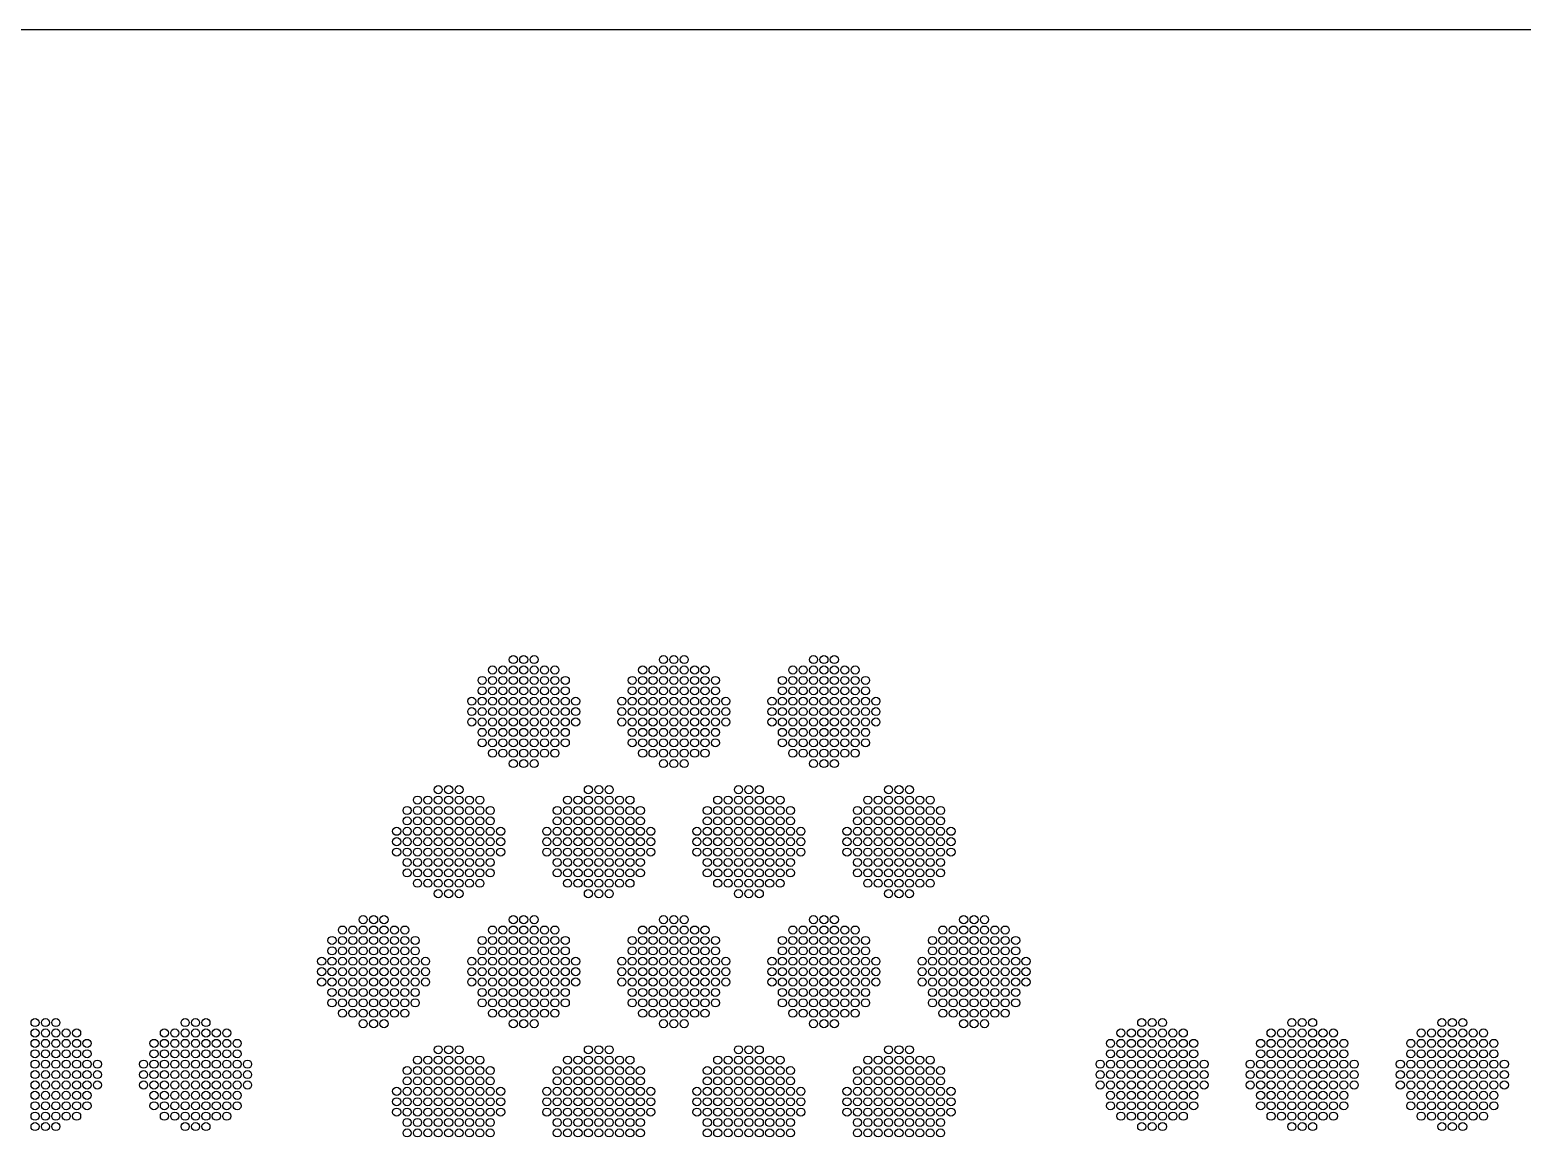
# Model space of a CAD drawing. Extents: x -49 to 54, y -38 to 38.
# Drawn here: x 2.59 to 15.51, y 28.41 to 38 of the extents above; entities that cross this region are included whole.
import ezdxf

# ---------------------------------------------------------------- set-up
doc = ezdxf.new("R2010")
doc.units = 0
doc.layers.add('LOWER_ELECTRODE', color=1, linetype='CONTINUOUS')
doc.layers.add('OUTLINE', color=7, linetype='CONTINUOUS')

msp = doc.modelspace()

# ---------------------------------------------------------------- linework, layer by layer
at = {"layer": 'LOWER_ELECTRODE'}
for centre in [(6.773, 32.549), (6.863, 32.549), (6.953, 32.549), (8.073, 32.549), (8.163, 32.549), (8.253, 32.549), (9.373, 32.549), (9.463, 32.549), (9.553, 32.549), (6.593, 32.459), (6.683, 32.459), (6.773, 32.459), (6.863, 32.459), (6.953, 32.459), (7.043, 32.459), (7.133, 32.459), (7.893, 32.459), (7.983, 32.459), (8.073, 32.459), (8.163, 32.459), (8.253, 32.459), (8.343, 32.459), (8.433, 32.459), (9.193, 32.459), (9.283, 32.459), (9.373, 32.459), (9.463, 32.459), (9.553, 32.459), (9.643, 32.459), (9.733, 32.459), (6.503, 32.369), (6.503, 32.279), (6.593, 32.369), (6.593, 32.279), (6.683, 32.369), (6.683, 32.279), (6.773, 32.369), (6.773, 32.279), (6.863, 32.369), (6.863, 32.279), (6.953, 32.369), (6.953, 32.279), (7.043, 32.369), (7.043, 32.279), (7.133, 32.369), (7.133, 32.279), (7.223, 32.369), (7.223, 32.279), (7.803, 32.369), (7.803, 32.279), (7.893, 32.369), (7.893, 32.279), (7.983, 32.369), (7.983, 32.279), (8.073, 32.369), (8.073, 32.279), (8.163, 32.369), (8.163, 32.279), (8.253, 32.369), (8.253, 32.279), (8.343, 32.369), (8.343, 32.279), (8.433, 32.369), (8.433, 32.279), (8.523, 32.369), (8.523, 32.279), (9.103, 32.369), (9.103, 32.279), (9.193, 32.369), (9.193, 32.279), (9.283, 32.369), (9.283, 32.279), (9.373, 32.369), (9.373, 32.279), (9.463, 32.369), (9.463, 32.279), (9.553, 32.369), (9.553, 32.279), (9.643, 32.369), (9.643, 32.279), (9.733, 32.369), (9.733, 32.279), (9.823, 32.369), (9.823, 32.279), (6.413, 32.189), (6.503, 32.189), (6.593, 32.189), (6.683, 32.189), (6.773, 32.189), (6.863, 32.189), (6.953, 32.189), (7.043, 32.189), (7.133, 32.189), (7.223, 32.189), (7.313, 32.189), (7.713, 32.189), (7.803, 32.189), (7.893, 32.189), (7.983, 32.189), (8.073, 32.189), (8.163, 32.189), (8.253, 32.189), (8.343, 32.189), (8.433, 32.189), (8.523, 32.189), (8.613, 32.189), (9.013, 32.189), (9.103, 32.189), (9.193, 32.189), (9.283, 32.189), (9.373, 32.189), (9.463, 32.189), (9.553, 32.189), (9.643, 32.189), (9.733, 32.189), (9.823, 32.189), (9.913, 32.189), (6.413, 32.099), (6.503, 32.099), (6.593, 32.099), (6.683, 32.099), (6.773, 32.099), (6.863, 32.099), (6.953, 32.099), (7.043, 32.099), (7.133, 32.099), (7.223, 32.099), (7.313, 32.099), (7.713, 32.099), (7.803, 32.099), (7.893, 32.099), (7.983, 32.099), (8.073, 32.099), (8.163, 32.099), (8.253, 32.099), (8.343, 32.099), (8.433, 32.099), (8.523, 32.099), (8.613, 32.099), (9.013, 32.099), (9.103, 32.099), (9.193, 32.099), (9.283, 32.099), (9.373, 32.099), (9.463, 32.099), (9.553, 32.099), (9.643, 32.099), (9.733, 32.099), (9.823, 32.099), (9.913, 32.099), (6.413, 32.009), (6.503, 32.009), (6.503, 31.919), (6.593, 32.009), (6.593, 31.919), (6.683, 32.009), (6.683, 31.919), (6.773, 32.009), (6.773, 31.919), (6.863, 32.009), (6.863, 31.919), (6.953, 32.009), (6.953, 31.919), (7.043, 32.009), (7.043, 31.919), (7.133, 32.009), (7.133, 31.919), (7.223, 32.009), (7.223, 31.919), (7.313, 32.009), (7.713, 32.009), (7.803, 32.009), (7.803, 31.919), (7.893, 32.009), (7.893, 31.919), (7.983, 32.009), (7.983, 31.919), (8.073, 32.009), (8.073, 31.919), (8.163, 32.009), (8.163, 31.919), (8.253, 32.009), (8.253, 31.919), (8.343, 32.009), (8.343, 31.919), (8.433, 32.009), (8.433, 31.919), (8.523, 32.009), (8.523, 31.919), (8.613, 32.009), (9.013, 32.009), (9.103, 32.009), (9.103, 31.919), (9.193, 32.009), (9.193, 31.919), (9.283, 32.009), (9.283, 31.919), (9.373, 32.009), (9.373, 31.919), (9.463, 32.009), (9.463, 31.919), (9.553, 32.009), (9.553, 31.919), (9.643, 32.009), (9.643, 31.919), (9.733, 32.009), (9.733, 31.919), (9.823, 32.009), (9.823, 31.919), (9.913, 32.009), (6.503, 31.829), (6.593, 31.829), (6.683, 31.829), (6.773, 31.829), (6.863, 31.829), (6.953, 31.829), (7.043, 31.829), (7.133, 31.829), (7.223, 31.829), (7.803, 31.829), (7.893, 31.829), (7.983, 31.829), (8.073, 31.829), (8.163, 31.829), (8.253, 31.829), (8.343, 31.829), (8.433, 31.829), (8.523, 31.829), (9.103, 31.829), (9.193, 31.829), (9.283, 31.829), (9.373, 31.829), (9.463, 31.829), (9.553, 31.829), (9.643, 31.829), (9.733, 31.829), (9.823, 31.829), (6.593, 31.739), (6.683, 31.739), (6.773, 31.739), (6.773, 31.649), (6.863, 31.739), (6.863, 31.649), (6.953, 31.739), (6.953, 31.649), (7.043, 31.739), (7.133, 31.739), (7.893, 31.739), (7.983, 31.739), (8.073, 31.739), (8.073, 31.649), (8.163, 31.739), (8.163, 31.649), (8.253, 31.739), (8.253, 31.649), (8.343, 31.739), (8.433, 31.739), (9.193, 31.739), (9.283, 31.739), (9.373, 31.739), (9.373, 31.649), (9.463, 31.739), (9.463, 31.649), (9.553, 31.739), (9.553, 31.649), (9.643, 31.739), (9.733, 31.739), (6.123, 31.423), (6.213, 31.423), (6.303, 31.423), (7.423, 31.423), (7.513, 31.423), (7.603, 31.423), (8.723, 31.423), (8.813, 31.423), (8.903, 31.423), (10.023, 31.423), (10.113, 31.423), (10.203, 31.423), (5.853, 31.243), (5.943, 31.333), (5.943, 31.243), (6.033, 31.333), (6.033, 31.243), (6.123, 31.333), (6.123, 31.243), (6.213, 31.333), (6.213, 31.243), (6.303, 31.333), (6.303, 31.243), (6.393, 31.333), (6.393, 31.243), (6.483, 31.333), (6.483, 31.243), (6.573, 31.243), (7.153, 31.243), (7.243, 31.333), (7.243, 31.243), (7.333, 31.333), (7.333, 31.243), (7.423, 31.333), (7.423, 31.243), (7.513, 31.333), (7.513, 31.243), (7.603, 31.333), (7.603, 31.243), (7.693, 31.333), (7.693, 31.243), (7.783, 31.333), (7.783, 31.243), (7.873, 31.243), (8.453, 31.243), (8.543, 31.333), (8.543, 31.243), (8.633, 31.333), (8.633, 31.243), (8.723, 31.333), (8.723, 31.243), (8.813, 31.333), (8.813, 31.243), (8.903, 31.333), (8.903, 31.243), (8.993, 31.333), (8.993, 31.243), (9.083, 31.333), (9.083, 31.243), (9.173, 31.243), (9.753, 31.243), (9.843, 31.333), (9.843, 31.243), (9.933, 31.333), (9.933, 31.243), (10.023, 31.333), (10.023, 31.243), (10.113, 31.333), (10.113, 31.243), (10.203, 31.333), (10.203, 31.243), (10.293, 31.333), (10.293, 31.243), (10.383, 31.333), (10.383, 31.243), (10.473, 31.243), (5.853, 31.153), (5.943, 31.153), (6.033, 31.153), (6.123, 31.153), (6.213, 31.153), (6.303, 31.153), (6.393, 31.153), (6.483, 31.153), (6.573, 31.153), (7.153, 31.153), (7.243, 31.153), (7.333, 31.153), (7.423, 31.153), (7.513, 31.153), (7.603, 31.153), (7.693, 31.153), (7.783, 31.153), (7.873, 31.153), (8.453, 31.153), (8.543, 31.153), (8.633, 31.153), (8.723, 31.153), (8.813, 31.153), (8.903, 31.153), (8.993, 31.153), (9.083, 31.153), (9.173, 31.153), (9.753, 31.153), (9.843, 31.153), (9.933, 31.153), (10.023, 31.153), (10.113, 31.153), (10.203, 31.153), (10.293, 31.153), (10.383, 31.153), (10.473, 31.153), (5.763, 31.063), (5.853, 31.063), (5.943, 31.063), (6.033, 31.063), (6.123, 31.063), (6.213, 31.063), (6.303, 31.063), (6.393, 31.063), (6.483, 31.063), (6.573, 31.063), (6.663, 31.063), (7.063, 31.063), (7.153, 31.063), (7.243, 31.063), (7.333, 31.063), (7.423, 31.063), (7.513, 31.063), (7.603, 31.063), (7.693, 31.063), (7.783, 31.063), (7.873, 31.063), (7.963, 31.063), (8.363, 31.063), (8.453, 31.063), (8.543, 31.063), (8.633, 31.063), (8.723, 31.063), (8.813, 31.063), (8.903, 31.063), (8.993, 31.063), (9.083, 31.063), (9.173, 31.063), (9.263, 31.063), (9.663, 31.063), (9.753, 31.063), (9.843, 31.063), (9.933, 31.063), (10.023, 31.063), (10.113, 31.063), (10.203, 31.063), (10.293, 31.063), (10.383, 31.063), (10.473, 31.063), (10.563, 31.063), (5.763, 30.973), (5.763, 30.883), (5.853, 30.973), (5.853, 30.883), (5.943, 30.973), (5.943, 30.883), (6.033, 30.973), (6.033, 30.883), (6.123, 30.973), (6.123, 30.883), (6.213, 30.973), (6.213, 30.883), (6.303, 30.973), (6.303, 30.883), (6.393, 30.973), (6.393, 30.883), (6.483, 30.973), (6.483, 30.883), (6.573, 30.973), (6.573, 30.883), (6.663, 30.973), (6.663, 30.883), (7.063, 30.973), (7.063, 30.883), (7.153, 30.973), (7.153, 30.883), (7.243, 30.973), (7.243, 30.883), (7.333, 30.973), (7.333, 30.883), (7.423, 30.973), (7.423, 30.883), (7.513, 30.973), (7.513, 30.883), (7.603, 30.973), (7.603, 30.883), (7.693, 30.973), (7.693, 30.883), (7.783, 30.973), (7.783, 30.883), (7.873, 30.973), (7.873, 30.883), (7.963, 30.973), (7.963, 30.883), (8.363, 30.973), (8.363, 30.883), (8.453, 30.973), (8.453, 30.883), (8.543, 30.973), (8.543, 30.883), (8.633, 30.973), (8.633, 30.883), (8.723, 30.973), (8.723, 30.883), (8.813, 30.973), (8.813, 30.883), (8.903, 30.973), (8.903, 30.883), (8.993, 30.973), (8.993, 30.883), (9.083, 30.973), (9.083, 30.883), (9.173, 30.973), (9.173, 30.883), (9.263, 30.973), (9.263, 30.883), (9.663, 30.973), (9.663, 30.883), (9.753, 30.973), (9.753, 30.883), (9.843, 30.973), (9.843, 30.883), (9.933, 30.973), (9.933, 30.883), (10.023, 30.973), (10.023, 30.883), (10.113, 30.973), (10.113, 30.883), (10.203, 30.973), (10.203, 30.883), (10.293, 30.973), (10.293, 30.883), (10.383, 30.973), (10.383, 30.883), (10.473, 30.973), (10.473, 30.883), (10.563, 30.973), (10.563, 30.883), (5.853, 30.793), (5.943, 30.793), (6.033, 30.793), (6.123, 30.793), (6.213, 30.793), (6.303, 30.793), (6.393, 30.793), (6.483, 30.793), (6.573, 30.793), (7.153, 30.793), (7.243, 30.793), (7.333, 30.793), (7.423, 30.793), (7.513, 30.793), (7.603, 30.793), (7.693, 30.793), (7.783, 30.793), (7.873, 30.793), (8.453, 30.793), (8.543, 30.793), (8.633, 30.793), (8.723, 30.793), (8.813, 30.793), (8.903, 30.793), (8.993, 30.793), (9.083, 30.793), (9.173, 30.793), (9.753, 30.793), (9.843, 30.793), (9.933, 30.793), (10.023, 30.793), (10.113, 30.793), (10.203, 30.793), (10.293, 30.793), (10.383, 30.793), (10.473, 30.793), (5.853, 30.703), (5.943, 30.703), (5.943, 30.613), (6.033, 30.703), (6.033, 30.613), (6.123, 30.703), (6.123, 30.613), (6.213, 30.703), (6.213, 30.613), (6.303, 30.703), (6.303, 30.613), (6.393, 30.703), (6.393, 30.613), (6.483, 30.703), (6.483, 30.613), (6.573, 30.703), (7.153, 30.703), (7.243, 30.703), (7.243, 30.613), (7.333, 30.703), (7.333, 30.613), (7.423, 30.703), (7.423, 30.613), (7.513, 30.703), (7.513, 30.613), (7.603, 30.703), (7.603, 30.613), (7.693, 30.703), (7.693, 30.613), (7.783, 30.703), (7.783, 30.613), (7.873, 30.703), (8.453, 30.703), (8.543, 30.703), (8.543, 30.613), (8.633, 30.703), (8.633, 30.613), (8.723, 30.703), (8.723, 30.613), (8.813, 30.703), (8.813, 30.613), (8.903, 30.703), (8.903, 30.613), (8.993, 30.703), (8.993, 30.613), (9.083, 30.703), (9.083, 30.613), (9.173, 30.703), (9.753, 30.703), (9.843, 30.703), (9.843, 30.613), (9.933, 30.703), (9.933, 30.613), (10.023, 30.703), (10.023, 30.613), (10.113, 30.703), (10.113, 30.613), (10.203, 30.703), (10.203, 30.613), (10.293, 30.703), (10.293, 30.613), (10.383, 30.703), (10.383, 30.613), (10.473, 30.703), (6.123, 30.523), (6.213, 30.523), (6.303, 30.523), (7.423, 30.523), (7.513, 30.523), (7.603, 30.523), (8.723, 30.523), (8.813, 30.523), (8.903, 30.523), (10.023, 30.523), (10.113, 30.523), (10.203, 30.523), (5.293, 30.208), (5.383, 30.208), (5.473, 30.298), (5.473, 30.208), (5.563, 30.298), (5.563, 30.208), (5.653, 30.298), (5.653, 30.208), (5.743, 30.208), (5.833, 30.208), (6.593, 30.208), (6.683, 30.208), (6.773, 30.298), (6.773, 30.208), (6.863, 30.298), (6.863, 30.208), (6.953, 30.298), (6.953, 30.208), (7.043, 30.208), (7.133, 30.208), (7.893, 30.208), (7.983, 30.208), (8.073, 30.298), (8.073, 30.208), (8.163, 30.298), (8.163, 30.208), (8.253, 30.298), (8.253, 30.208), (8.343, 30.208), (8.433, 30.208), (9.193, 30.208), (9.283, 30.208), (9.373, 30.298), (9.373, 30.208), (9.463, 30.298), (9.463, 30.208), (9.553, 30.298), (9.553, 30.208), (9.643, 30.208), (9.733, 30.208), (10.493, 30.208), (10.583, 30.208), (10.673, 30.298), (10.673, 30.208), (10.763, 30.298), (10.763, 30.208), (10.853, 30.298), (10.853, 30.208), (10.943, 30.208), (11.033, 30.208), (5.203, 30.118), (5.293, 30.118), (5.383, 30.118), (5.473, 30.118), (5.563, 30.118), (5.653, 30.118), (5.743, 30.118), (5.833, 30.118), (5.923, 30.118), (6.503, 30.118), (6.593, 30.118), (6.683, 30.118), (6.773, 30.118), (6.863, 30.118), (6.953, 30.118), (7.043, 30.118), (7.133, 30.118), (7.223, 30.118), (7.803, 30.118), (7.893, 30.118), (7.983, 30.118), (8.073, 30.118), (8.163, 30.118), (8.253, 30.118), (8.343, 30.118), (8.433, 30.118), (8.523, 30.118), (9.103, 30.118), (9.193, 30.118), (9.283, 30.118), (9.373, 30.118), (9.463, 30.118), (9.553, 30.118), (9.643, 30.118), (9.733, 30.118), (9.823, 30.118), (10.403, 30.118), (10.493, 30.118), (10.583, 30.118), (10.673, 30.118), (10.763, 30.118), (10.853, 30.118), (10.943, 30.118), (11.033, 30.118), (11.123, 30.118), (5.203, 30.028), (5.293, 30.028), (5.383, 30.028), (5.473, 30.028), (5.563, 30.028), (5.653, 30.028), (5.743, 30.028), (5.833, 30.028), (5.923, 30.028), (6.503, 30.028), (6.593, 30.028), (6.683, 30.028), (6.773, 30.028), (6.863, 30.028), (6.953, 30.028), (7.043, 30.028), (7.133, 30.028), (7.223, 30.028), (7.803, 30.028), (7.893, 30.028), (7.983, 30.028), (8.073, 30.028), (8.163, 30.028), (8.253, 30.028), (8.343, 30.028), (8.433, 30.028), (8.523, 30.028), (9.103, 30.028), (9.193, 30.028), (9.283, 30.028), (9.373, 30.028), (9.463, 30.028), (9.553, 30.028), (9.643, 30.028), (9.733, 30.028), (9.823, 30.028), (10.403, 30.028), (10.493, 30.028), (10.583, 30.028), (10.673, 30.028), (10.763, 30.028), (10.853, 30.028), (10.943, 30.028), (11.033, 30.028), (11.123, 30.028), (5.113, 29.938), (5.113, 29.848), (5.203, 29.938), (5.203, 29.848), (5.293, 29.938), (5.293, 29.848), (5.383, 29.938), (5.383, 29.848), (5.473, 29.938), (5.473, 29.848), (5.563, 29.938), (5.563, 29.848), (5.653, 29.938), (5.653, 29.848), (5.743, 29.938), (5.743, 29.848), (5.833, 29.938), (5.833, 29.848), (5.923, 29.938), (5.923, 29.848), (6.013, 29.938), (6.013, 29.848), (6.413, 29.938), (6.413, 29.848), (6.503, 29.938), (6.503, 29.848), (6.593, 29.938), (6.593, 29.848), (6.683, 29.938), (6.683, 29.848), (6.773, 29.938), (6.773, 29.848), (6.863, 29.938), (6.863, 29.848), (6.953, 29.938), (6.953, 29.848), (7.043, 29.938), (7.043, 29.848), (7.133, 29.938), (7.133, 29.848), (7.223, 29.938), (7.223, 29.848), (7.313, 29.938), (7.313, 29.848), (7.713, 29.938), (7.713, 29.848), (7.803, 29.938), (7.803, 29.848), (7.893, 29.938), (7.893, 29.848), (7.983, 29.938), (7.983, 29.848), (8.073, 29.938), (8.073, 29.848), (8.163, 29.938), (8.163, 29.848), (8.253, 29.938), (8.253, 29.848), (8.343, 29.938), (8.343, 29.848), (8.433, 29.938), (8.433, 29.848), (8.523, 29.938), (8.523, 29.848), (8.613, 29.938), (8.613, 29.848), (9.013, 29.938), (9.013, 29.848), (9.103, 29.938), (9.103, 29.848), (9.193, 29.938), (9.193, 29.848), (9.283, 29.938), (9.283, 29.848), (9.373, 29.938), (9.373, 29.848), (9.463, 29.938), (9.463, 29.848), (9.553, 29.938), (9.553, 29.848), (9.643, 29.938), (9.643, 29.848), (9.733, 29.938), (9.733, 29.848), (9.823, 29.938), (9.823, 29.848), (9.913, 29.938), (9.913, 29.848), (10.313, 29.938), (10.313, 29.848), (10.403, 29.938), (10.403, 29.848), (10.493, 29.938), (10.493, 29.848), (10.583, 29.938), (10.583, 29.848), (10.673, 29.938), (10.673, 29.848), (10.763, 29.938), (10.763, 29.848), (10.853, 29.938), (10.853, 29.848), (10.943, 29.938), (10.943, 29.848), (11.033, 29.938), (11.033, 29.848), (11.123, 29.938), (11.123, 29.848), (11.213, 29.938), (11.213, 29.848), (5.113, 29.758), (5.203, 29.758), (5.293, 29.758), (5.383, 29.758), (5.473, 29.758), (5.563, 29.758), (5.653, 29.758), (5.743, 29.758), (5.833, 29.758), (5.923, 29.758), (6.013, 29.758), (6.413, 29.758), (6.503, 29.758), (6.593, 29.758), (6.683, 29.758), (6.773, 29.758), (6.863, 29.758), (6.953, 29.758), (7.043, 29.758), (7.133, 29.758), (7.223, 29.758), (7.313, 29.758), (7.713, 29.758), (7.803, 29.758), (7.893, 29.758), (7.983, 29.758), (8.073, 29.758), (8.163, 29.758), (8.253, 29.758), (8.343, 29.758), (8.433, 29.758), (8.523, 29.758), (8.613, 29.758), (9.013, 29.758), (9.103, 29.758), (9.193, 29.758), (9.283, 29.758), (9.373, 29.758), (9.463, 29.758), (9.553, 29.758), (9.643, 29.758), (9.733, 29.758), (9.823, 29.758), (9.913, 29.758), (10.313, 29.758), (10.403, 29.758), (10.493, 29.758), (10.583, 29.758), (10.673, 29.758), (10.763, 29.758), (10.853, 29.758), (10.943, 29.758), (11.033, 29.758), (11.123, 29.758), (11.213, 29.758), (5.203, 29.668), (5.203, 29.578), (5.293, 29.668), (5.293, 29.578), (5.383, 29.668), (5.383, 29.578), (5.473, 29.668), (5.473, 29.578), (5.563, 29.668), (5.563, 29.578), (5.653, 29.668), (5.653, 29.578), (5.743, 29.668), (5.743, 29.578), (5.833, 29.668), (5.833, 29.578), (5.923, 29.668), (5.923, 29.578), (6.503, 29.668), (6.503, 29.578), (6.593, 29.668), (6.593, 29.578), (6.683, 29.668), (6.683, 29.578), (6.773, 29.668), (6.773, 29.578), (6.863, 29.668), (6.863, 29.578), (6.953, 29.668), (6.953, 29.578), (7.043, 29.668), (7.043, 29.578), (7.133, 29.668), (7.133, 29.578), (7.223, 29.668), (7.223, 29.578), (7.803, 29.668), (7.803, 29.578), (7.893, 29.668), (7.893, 29.578), (7.983, 29.668), (7.983, 29.578), (8.073, 29.668), (8.073, 29.578), (8.163, 29.668), (8.163, 29.578), (8.253, 29.668), (8.253, 29.578), (8.343, 29.668), (8.343, 29.578), (8.433, 29.668), (8.433, 29.578), (8.523, 29.668), (8.523, 29.578), (9.103, 29.668), (9.103, 29.578), (9.193, 29.668), (9.193, 29.578), (9.283, 29.668), (9.283, 29.578), (9.373, 29.668), (9.373, 29.578), (9.463, 29.668), (9.463, 29.578), (9.553, 29.668), (9.553, 29.578), (9.643, 29.668), (9.643, 29.578), (9.733, 29.668), (9.733, 29.578), (9.823, 29.668), (9.823, 29.578), (10.403, 29.668), (10.403, 29.578), (10.493, 29.668), (10.493, 29.578), (10.583, 29.668), (10.583, 29.578), (10.673, 29.668), (10.673, 29.578), (10.763, 29.668), (10.763, 29.578), (10.853, 29.668), (10.853, 29.578), (10.943, 29.668), (10.943, 29.578), (11.033, 29.668), (11.033, 29.578), (11.123, 29.668), (11.123, 29.578), (5.293, 29.488), (5.383, 29.488), (5.473, 29.488), (5.563, 29.488), (5.653, 29.488), (5.743, 29.488), (5.833, 29.488), (6.593, 29.488), (6.683, 29.488), (6.773, 29.488), (6.863, 29.488), (6.953, 29.488), (7.043, 29.488), (7.133, 29.488), (7.893, 29.488), (7.983, 29.488), (8.073, 29.488), (8.163, 29.488), (8.253, 29.488), (8.343, 29.488), (8.433, 29.488), (9.193, 29.488), (9.283, 29.488), (9.373, 29.488), (9.463, 29.488), (9.553, 29.488), (9.643, 29.488), (9.733, 29.488), (10.493, 29.488), (10.583, 29.488), (10.673, 29.488), (10.763, 29.488), (10.853, 29.488), (10.943, 29.488), (11.033, 29.488), (2.631, 29.407), (2.631, 29.317), (2.721, 29.407), (2.721, 29.317), (2.811, 29.407), (2.811, 29.317), (2.901, 29.317), (2.991, 29.317), (3.751, 29.317), (3.841, 29.317), (3.931, 29.407), (3.931, 29.317), (4.021, 29.407), (4.021, 29.317), (4.111, 29.407), (4.111, 29.317), (4.201, 29.317), (4.291, 29.317), (5.473, 29.398), (5.563, 29.398), (5.653, 29.398), (6.773, 29.398), (6.863, 29.398), (6.953, 29.398), (8.073, 29.398), (8.163, 29.398), (8.253, 29.398), (9.373, 29.398), (9.463, 29.398), (9.553, 29.398), (10.673, 29.398), (10.763, 29.398), (10.853, 29.398), (12.035, 29.317), (12.125, 29.317), (12.215, 29.407), (12.215, 29.317), (12.305, 29.407), (12.305, 29.317), (12.395, 29.407), (12.395, 29.317), (12.485, 29.317), (12.575, 29.317), (13.335, 29.317), (13.425, 29.317), (13.515, 29.407), (13.515, 29.317), (13.605, 29.407), (13.605, 29.317), (13.695, 29.407), (13.695, 29.317), (13.785, 29.317), (13.875, 29.317), (14.635, 29.317), (14.725, 29.317), (14.815, 29.407), (14.815, 29.317), (14.905, 29.407), (14.905, 29.317), (14.995, 29.407), (14.995, 29.317), (15.085, 29.317), (15.175, 29.317), (2.631, 29.227), (2.721, 29.227), (2.811, 29.227), (2.901, 29.227), (2.991, 29.227), (3.081, 29.227), (3.661, 29.227), (3.751, 29.227), (3.841, 29.227), (3.931, 29.227), (4.021, 29.227), (4.111, 29.227), (4.201, 29.227), (4.291, 29.227), (4.381, 29.227), (11.945, 29.227), (12.035, 29.227), (12.125, 29.227), (12.215, 29.227), (12.305, 29.227), (12.395, 29.227), (12.485, 29.227), (12.575, 29.227), (12.665, 29.227), (13.245, 29.227), (13.335, 29.227), (13.425, 29.227), (13.515, 29.227), (13.605, 29.227), (13.695, 29.227), (13.785, 29.227), (13.875, 29.227), (13.965, 29.227), (14.545, 29.227), (14.635, 29.227), (14.725, 29.227), (14.815, 29.227), (14.905, 29.227), (14.995, 29.227), (15.085, 29.227), (15.175, 29.227), (15.265, 29.227), (2.631, 29.137), (2.631, 29.047), (2.721, 29.137), (2.721, 29.047), (2.811, 29.137), (2.811, 29.047), (2.901, 29.137), (2.901, 29.047), (2.991, 29.137), (2.991, 29.047), (3.081, 29.137), (3.081, 29.047), (3.171, 29.047), (3.571, 29.047), (3.661, 29.137), (3.661, 29.047), (3.751, 29.137), (3.751, 29.047), (3.841, 29.137), (3.841, 29.047), (3.931, 29.137), (3.931, 29.047), (4.021, 29.137), (4.021, 29.047), (4.111, 29.137), (4.111, 29.047), (4.201, 29.137), (4.201, 29.047), (4.291, 29.137), (4.291, 29.047), (4.381, 29.137), (4.381, 29.047), (4.471, 29.047), (5.943, 29.082), (6.033, 29.082), (6.123, 29.172), (6.123, 29.082), (6.213, 29.172), (6.213, 29.082), (6.303, 29.172), (6.303, 29.082), (6.393, 29.082), (6.483, 29.082), (7.243, 29.082), (7.333, 29.082), (7.423, 29.172), (7.423, 29.082), (7.513, 29.172), (7.513, 29.082), (7.603, 29.172), (7.603, 29.082), (7.693, 29.082), (7.783, 29.082), (8.543, 29.082), (8.633, 29.082), (8.723, 29.172), (8.723, 29.082), (8.813, 29.172), (8.813, 29.082), (8.903, 29.172), (8.903, 29.082), (8.993, 29.082), (9.083, 29.082), (9.843, 29.082), (9.933, 29.082), (10.023, 29.172), (10.023, 29.082), (10.113, 29.172), (10.113, 29.082), (10.203, 29.172), (10.203, 29.082), (10.293, 29.082), (10.383, 29.082), (11.855, 29.047), (11.945, 29.137), (11.945, 29.047), (12.035, 29.137), (12.035, 29.047), (12.125, 29.137), (12.125, 29.047), (12.215, 29.137), (12.215, 29.047), (12.305, 29.137), (12.305, 29.047), (12.395, 29.137), (12.395, 29.047), (12.485, 29.137), (12.485, 29.047), (12.575, 29.137), (12.575, 29.047), (12.665, 29.137), (12.665, 29.047), (12.755, 29.047), (13.155, 29.047), (13.245, 29.137), (13.245, 29.047), (13.335, 29.137), (13.335, 29.047), (13.425, 29.137), (13.425, 29.047), (13.515, 29.137), (13.515, 29.047), (13.605, 29.137), (13.605, 29.047), (13.695, 29.137), (13.695, 29.047), (13.785, 29.137), (13.785, 29.047), (13.875, 29.137), (13.875, 29.047), (13.965, 29.137), (13.965, 29.047), (14.055, 29.047), (14.455, 29.047), (14.545, 29.137), (14.545, 29.047), (14.635, 29.137), (14.635, 29.047), (14.725, 29.137), (14.725, 29.047), (14.815, 29.137), (14.815, 29.047), (14.905, 29.137), (14.905, 29.047), (14.995, 29.137), (14.995, 29.047), (15.085, 29.137), (15.085, 29.047), (15.175, 29.137), (15.175, 29.047), (15.265, 29.137), (15.265, 29.047), (15.355, 29.047), (2.631, 28.957), (2.721, 28.957), (2.811, 28.957), (2.901, 28.957), (2.991, 28.957), (3.081, 28.957), (3.171, 28.957), (3.571, 28.957), (3.661, 28.957), (3.751, 28.957), (3.841, 28.957), (3.931, 28.957), (4.021, 28.957), (4.111, 28.957), (4.201, 28.957), (4.291, 28.957), (4.381, 28.957), (4.471, 28.957), (5.853, 28.992), (5.943, 28.992), (6.033, 28.992), (6.123, 28.992), (6.213, 28.992), (6.303, 28.992), (6.393, 28.992), (6.483, 28.992), (6.573, 28.992), (7.153, 28.992), (7.243, 28.992), (7.333, 28.992), (7.423, 28.992), (7.513, 28.992), (7.603, 28.992), (7.693, 28.992), (7.783, 28.992), (7.873, 28.992), (8.453, 28.992), (8.543, 28.992), (8.633, 28.992), (8.723, 28.992), (8.813, 28.992), (8.903, 28.992), (8.993, 28.992), (9.083, 28.992), (9.173, 28.992), (9.753, 28.992), (9.843, 28.992), (9.933, 28.992), (10.023, 28.992), (10.113, 28.992), (10.203, 28.992), (10.293, 28.992), (10.383, 28.992), (10.473, 28.992), (11.855, 28.957), (11.945, 28.957), (12.035, 28.957), (12.125, 28.957), (12.215, 28.957), (12.305, 28.957), (12.395, 28.957), (12.485, 28.957), (12.575, 28.957), (12.665, 28.957), (12.755, 28.957), (13.155, 28.957), (13.245, 28.957), (13.335, 28.957), (13.425, 28.957), (13.515, 28.957), (13.605, 28.957), (13.695, 28.957), (13.785, 28.957), (13.875, 28.957), (13.965, 28.957), (14.055, 28.957), (14.455, 28.957), (14.545, 28.957), (14.635, 28.957), (14.725, 28.957), (14.815, 28.957), (14.905, 28.957), (14.995, 28.957), (15.085, 28.957), (15.175, 28.957), (15.265, 28.957), (15.355, 28.957), (2.631, 28.867), (2.721, 28.867), (2.811, 28.867), (2.901, 28.867), (2.991, 28.867), (3.081, 28.867), (3.171, 28.867), (3.571, 28.867), (3.661, 28.867), (3.751, 28.867), (3.841, 28.867), (3.931, 28.867), (4.021, 28.867), (4.111, 28.867), (4.201, 28.867), (4.291, 28.867), (4.381, 28.867), (4.471, 28.867), (5.763, 28.812), (5.853, 28.902), (5.853, 28.812), (5.943, 28.902), (5.943, 28.812), (6.033, 28.902), (6.033, 28.812), (6.123, 28.902), (6.123, 28.812), (6.213, 28.902), (6.213, 28.812), (6.303, 28.902), (6.303, 28.812), (6.393, 28.902), (6.393, 28.812), (6.483, 28.902), (6.483, 28.812), (6.573, 28.902), (6.573, 28.812), (6.663, 28.812), (7.063, 28.812), (7.153, 28.902), (7.153, 28.812), (7.243, 28.902), (7.243, 28.812), (7.333, 28.902), (7.333, 28.812), (7.423, 28.902), (7.423, 28.812), (7.513, 28.902), (7.513, 28.812), (7.603, 28.902), (7.603, 28.812), (7.693, 28.902), (7.693, 28.812), (7.783, 28.902), (7.783, 28.812), (7.873, 28.902), (7.873, 28.812), (7.963, 28.812), (8.363, 28.812), (8.453, 28.902), (8.453, 28.812), (8.543, 28.902), (8.543, 28.812), (8.633, 28.902), (8.633, 28.812), (8.723, 28.902), (8.723, 28.812), (8.813, 28.902), (8.813, 28.812), (8.903, 28.902), (8.903, 28.812), (8.993, 28.902), (8.993, 28.812), (9.083, 28.902), (9.083, 28.812), (9.173, 28.902), (9.173, 28.812), (9.263, 28.812), (9.663, 28.812), (9.753, 28.902), (9.753, 28.812), (9.843, 28.902), (9.843, 28.812), (9.933, 28.902), (9.933, 28.812), (10.023, 28.902), (10.023, 28.812), (10.113, 28.902), (10.113, 28.812), (10.203, 28.902), (10.203, 28.812), (10.293, 28.902), (10.293, 28.812), (10.383, 28.902), (10.383, 28.812), (10.473, 28.902), (10.473, 28.812), (10.563, 28.812), (11.855, 28.867), (11.945, 28.867), (12.035, 28.867), (12.125, 28.867), (12.215, 28.867), (12.305, 28.867), (12.395, 28.867), (12.485, 28.867), (12.575, 28.867), (12.665, 28.867), (12.755, 28.867), (13.155, 28.867), (13.245, 28.867), (13.335, 28.867), (13.425, 28.867), (13.515, 28.867), (13.605, 28.867), (13.695, 28.867), (13.785, 28.867), (13.875, 28.867), (13.965, 28.867), (14.055, 28.867), (14.455, 28.867), (14.545, 28.867), (14.635, 28.867), (14.725, 28.867), (14.815, 28.867), (14.905, 28.867), (14.995, 28.867), (15.085, 28.867), (15.175, 28.867), (15.265, 28.867), (15.355, 28.867), (2.631, 28.777), (2.631, 28.687), (2.721, 28.777), (2.721, 28.687), (2.811, 28.777), (2.811, 28.687), (2.901, 28.777), (2.901, 28.687), (2.991, 28.777), (2.991, 28.687), (3.081, 28.777), (3.081, 28.687), (3.661, 28.777), (3.661, 28.687), (3.751, 28.777), (3.751, 28.687), (3.841, 28.777), (3.841, 28.687), (3.931, 28.777), (3.931, 28.687), (4.021, 28.777), (4.021, 28.687), (4.111, 28.777), (4.111, 28.687), (4.201, 28.777), (4.201, 28.687), (4.291, 28.777), (4.291, 28.687), (4.381, 28.777), (4.381, 28.687), (5.763, 28.722), (5.853, 28.722), (5.943, 28.722), (6.033, 28.722), (6.123, 28.722), (6.213, 28.722), (6.303, 28.722), (6.393, 28.722), (6.483, 28.722), (6.573, 28.722), (6.663, 28.722), (7.063, 28.722), (7.153, 28.722), (7.243, 28.722), (7.333, 28.722), (7.423, 28.722), (7.513, 28.722), (7.603, 28.722), (7.693, 28.722), (7.783, 28.722), (7.873, 28.722), (7.963, 28.722), (8.363, 28.722), (8.453, 28.722), (8.543, 28.722), (8.633, 28.722), (8.723, 28.722), (8.813, 28.722), (8.903, 28.722), (8.993, 28.722), (9.083, 28.722), (9.173, 28.722), (9.263, 28.722), (9.663, 28.722), (9.753, 28.722), (9.843, 28.722), (9.933, 28.722), (10.023, 28.722), (10.113, 28.722), (10.203, 28.722), (10.293, 28.722), (10.383, 28.722), (10.473, 28.722), (10.563, 28.722), (11.945, 28.777), (11.945, 28.687), (12.035, 28.777), (12.035, 28.687), (12.125, 28.777), (12.125, 28.687), (12.215, 28.777), (12.215, 28.687), (12.305, 28.777), (12.305, 28.687), (12.395, 28.777), (12.395, 28.687), (12.485, 28.777), (12.485, 28.687), (12.575, 28.777), (12.575, 28.687), (12.665, 28.777), (12.665, 28.687), (13.245, 28.777), (13.245, 28.687), (13.335, 28.777), (13.335, 28.687), (13.425, 28.777), (13.425, 28.687), (13.515, 28.777), (13.515, 28.687), (13.605, 28.777), (13.605, 28.687), (13.695, 28.777), (13.695, 28.687), (13.785, 28.777), (13.785, 28.687), (13.875, 28.777), (13.875, 28.687), (13.965, 28.777), (13.965, 28.687), (14.545, 28.777), (14.545, 28.687), (14.635, 28.777), (14.635, 28.687), (14.725, 28.777), (14.725, 28.687), (14.815, 28.777), (14.815, 28.687), (14.905, 28.777), (14.905, 28.687), (14.995, 28.777), (14.995, 28.687), (15.085, 28.777), (15.085, 28.687), (15.175, 28.777), (15.175, 28.687), (15.265, 28.777), (15.265, 28.687), (2.631, 28.597), (2.721, 28.597), (2.811, 28.597), (2.901, 28.597), (2.991, 28.597), (3.751, 28.597), (3.841, 28.597), (3.931, 28.597), (4.021, 28.597), (4.111, 28.597), (4.201, 28.597), (4.291, 28.597), (5.763, 28.632), (5.853, 28.632), (5.853, 28.542), (5.943, 28.632), (5.943, 28.542), (6.033, 28.632), (6.033, 28.542), (6.123, 28.632), (6.123, 28.542), (6.213, 28.632), (6.213, 28.542), (6.303, 28.632), (6.303, 28.542), (6.393, 28.632), (6.393, 28.542), (6.483, 28.632), (6.483, 28.542), (6.573, 28.632), (6.573, 28.542), (6.663, 28.632), (7.063, 28.632), (7.153, 28.632), (7.153, 28.542), (7.243, 28.632), (7.243, 28.542), (7.333, 28.632), (7.333, 28.542), (7.423, 28.632), (7.423, 28.542), (7.513, 28.632), (7.513, 28.542), (7.603, 28.632), (7.603, 28.542), (7.693, 28.632), (7.693, 28.542), (7.783, 28.632), (7.783, 28.542), (7.873, 28.632), (7.873, 28.542), (7.963, 28.632), (8.363, 28.632), (8.453, 28.632), (8.453, 28.542), (8.543, 28.632), (8.543, 28.542), (8.633, 28.632), (8.633, 28.542), (8.723, 28.632), (8.723, 28.542), (8.813, 28.632), (8.813, 28.542), (8.903, 28.632), (8.903, 28.542), (8.993, 28.632), (8.993, 28.542), (9.083, 28.632), (9.083, 28.542), (9.173, 28.632), (9.173, 28.542), (9.263, 28.632), (9.663, 28.632), (9.753, 28.632), (9.753, 28.542), (9.843, 28.632), (9.843, 28.542), (9.933, 28.632), (9.933, 28.542), (10.023, 28.632), (10.023, 28.542), (10.113, 28.632), (10.113, 28.542), (10.203, 28.632), (10.203, 28.542), (10.293, 28.632), (10.293, 28.542), (10.383, 28.632), (10.383, 28.542), (10.473, 28.632), (10.473, 28.542), (10.563, 28.632), (12.035, 28.597), (12.125, 28.597), (12.215, 28.597), (12.305, 28.597), (12.395, 28.597), (12.485, 28.597), (12.575, 28.597), (13.335, 28.597), (13.425, 28.597), (13.515, 28.597), (13.605, 28.597), (13.695, 28.597), (13.785, 28.597), (13.875, 28.597), (14.635, 28.597), (14.725, 28.597), (14.815, 28.597), (14.905, 28.597), (14.995, 28.597), (15.085, 28.597), (15.175, 28.597), (2.631, 28.507), (2.721, 28.507), (2.811, 28.507), (3.931, 28.507), (4.021, 28.507), (4.111, 28.507), (5.853, 28.452), (5.943, 28.452), (6.033, 28.452), (6.123, 28.452), (6.213, 28.452), (6.303, 28.452), (6.393, 28.452), (6.483, 28.452), (6.573, 28.452), (7.153, 28.452), (7.243, 28.452), (7.333, 28.452), (7.423, 28.452), (7.513, 28.452), (7.603, 28.452), (7.693, 28.452), (7.783, 28.452), (7.873, 28.452), (8.453, 28.452), (8.543, 28.452), (8.633, 28.452), (8.723, 28.452), (8.813, 28.452), (8.903, 28.452), (8.993, 28.452), (9.083, 28.452), (9.173, 28.452), (9.753, 28.452), (9.843, 28.452), (9.933, 28.452), (10.023, 28.452), (10.113, 28.452), (10.203, 28.452), (10.293, 28.452), (10.383, 28.452), (10.473, 28.452), (12.215, 28.507), (12.305, 28.507), (12.395, 28.507), (13.515, 28.507), (13.605, 28.507), (13.695, 28.507), (14.815, 28.507), (14.905, 28.507), (14.995, 28.507)]:
    msp.add_circle(centre, 0.035, dxfattribs=at)
at = {"layer": 'OUTLINE'}
msp.add_lwpolyline([(-49.4, -36.45, -0.414214), (-47.85, -38), (52.85, -38, -0.414214), (54.4, -36.45), (54.4, -28), (51.4, -28), (51.4, 28), (54.4, 28), (54.4, 36.45, -0.414214), (52.85, 38), (-47.85, 38, -0.414214), (-49.4, 36.45)], format="xyb", close=True, dxfattribs=at)

doc.saveas('drawing.dxf')
